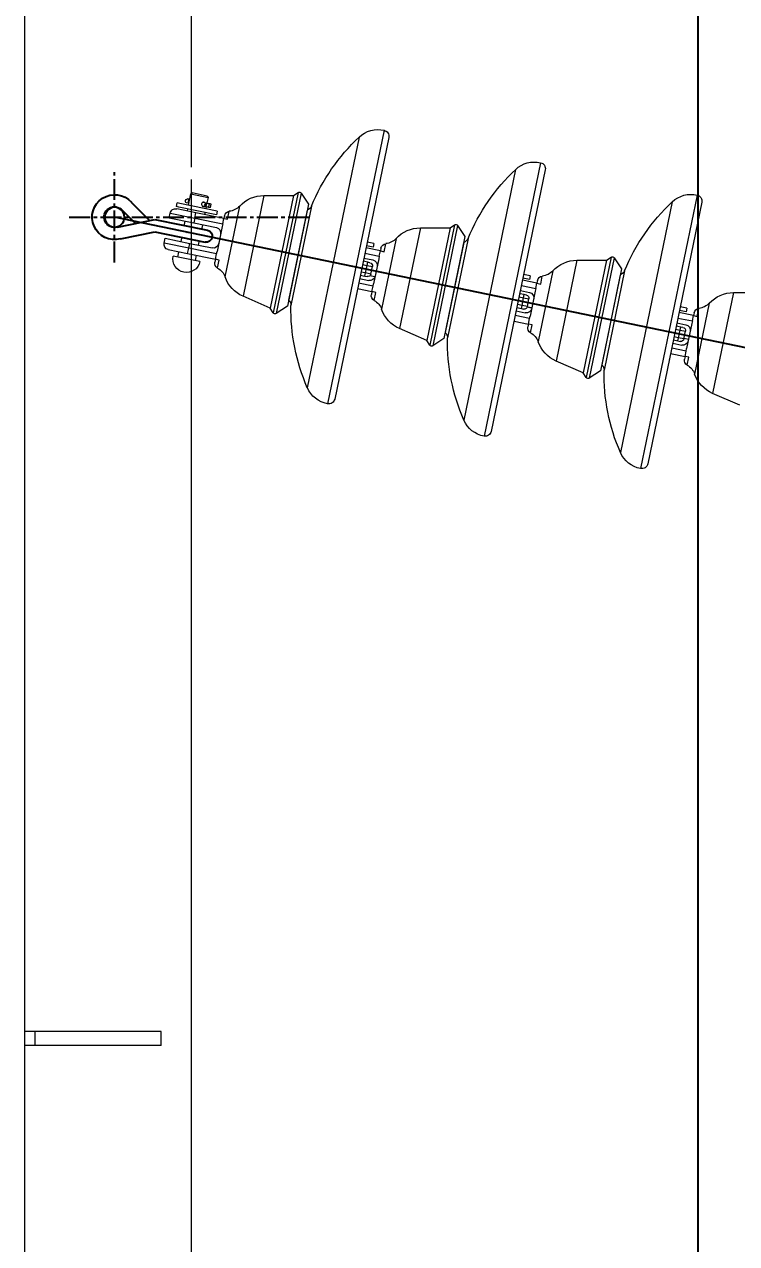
# Model space of a CAD drawing. Header units: millimetres. Extents: x 1587714 to 3094800, y -694377 to -413614.
# Drawn here: x 2047130 to 2047781, y -580744 to -579631 of the extents above; entities that cross this region are included whole.
import ezdxf

# ---------------------------------------------------------------- set-up
doc = ezdxf.new("R2010")
doc.units = ezdxf.units.MM
doc.linetypes.add('CENTER2', pattern=[28.575, 19.05, -3.175, 3.175, -3.175])
for name, color, linetype in [('0_EJES', 1, 'CENTER2'), ('M0_EQUIPOS', 7, 'Continuous'), ('M_DIM', 1, 'Continuous')]:
    doc.layers.add(name, color=color, linetype=linetype)
doc.styles.add('STYLE-MSF', font='simplex.shx', dxfattribs={"width": 0.8})
doc.dimstyles.new('DIM1-25', dxfattribs={"dimscale": 25, "dimtxt": 2.5, "dimasz": 2.5, "dimexe": 1.25, "dimexo": 0.5, "dimgap": 1, "dimtad": 1, "dimdec": 1, "dimtxsty": 'STYLE-MSF', "dimcen": 2.5, "dimclrd": 8, "dimclre": 8, "dimclrt": 3, "dimaunit": 1, "dimadec": 1, "dimazin": 2, "dimtfac": 1, "dimtdec": 1, "dimtmove": 0, "dimatfit": 3, "dimfxl": 1, "dimlwd": -1, "dimlwe": -1, "dimarcsym": 0})

# ---------------------------------------------------------------- blocks, each defined once
blk = doc.blocks.new('*D23')
at = {"layer": 'Defpoints', "color": 0}
for p in [(2047506.9, -575097.1), (2047745.7, -575097.1), (2047506.9, -583017.1)]:
    blk.add_point(p, dxfattribs=at)
at = {"layer": 'M_DIM', "color": 8}
for p, q in [((2047519.4, -575097.1), (2047777, -575097.1)), ((2047745.7, -582954.6), (2047745.7, -575159.6)), ((2047519.4, -583017.1), (2047777, -583017.1))]:
    blk.add_line(p, q, dxfattribs=at)
for points in [[(2047735.3, -575159.6), (2047756.2, -575159.6), (2047745.7, -575097.1)], [(2047735.3, -582954.6), (2047756.2, -582954.6), (2047745.7, -583017.1)]]:
    blk.add_solid(points, dxfattribs=at)
at = {"layer": 'M_DIM', "color": 3, "insert": (2047689.5, -579057.1), "char_height": 62.5, "attachment_point": 5, "rotation": 90, "style": 'STYLE-MSF'}
blk.add_mtext('ENTRE CENTRO POSTES= 7920', dxfattribs=at)
blk = doc.blocks.new('cadena retención 25kV vista superior')
at = {"color": 7}
for p, q in [((-7.5, -5.9), (1.7, -19.8)), ((8.4, -4.5), (-5.5, -36.5)), ((18.3, -9.2), (5.5, -38.8)), ((-16.4, -12.2), (-3.5, -31.8)), ((-5.5, -36.5), (-5.5, -85.5)), ((5.5, -38.8), (5.5, -85.5))]:
    blk.add_line(p, q, dxfattribs=at)
for centre, radius in [((0, 0), 9), ((0, -67.5), 0.0799)]:
    blk.add_circle(centre, radius, dxfattribs=at)
for centre, radius, start, end in [((0, 0), 20.5, 333.3941, 216.6742), ((0, 0), 9.5, 331.906, 218.1623), ((0, -85.5), 5.5, 180, 0)]:
    blk.add_arc(centre, radius, start, end, dxfattribs=at)
at = {"layer": 'M0_EQUIPOS', "color": 7, "linetype": 'Continuous', "lineweight": 15}
for p, q in [((-21, -53.3), (-24.4, -53.3)), ((-24.4, -55.7), (-24.4, -53.3)), ((-21, -55.7), (-21, -53.3)), ((-19, -72), (-19, -54)), ((-9.5, -49), (-14, -49)), ((-14, -49), (-14, -72)), ((-9.5, -49), (-9.5, -72)), ((14, -49), (9.5, -49)), ((9.5, -49), (9.5, -72)), ((14, -72), (14, -49)), ((19, -54), (19, -72)), ((-35, -64), (-36, -65)), ((-36, -79), (-36, -65)), ((-24.4, -64), (-35, -64)), ((-35, -64), (-35, -80)), ((-29.8, -61.8), (-29.8, -63.4)), ((-29.8, -63.4), (-29.8, -61.8)), ((-29.8, -63.4), (-29.8, -64)), ((-29.8, -64), (-29.8, -63.4)), ((-29.8, -63.4), (-29.8, -63.4)), ((-26.2, -63.4), (-26.2, -61.8)), ((-26.2, -63.4), (-26.2, -61.8)), ((-26.2, -64), (-26.2, -63.4)), ((-26.2, -64), (-26.2, -63.4)), ((-26.2, -63.4), (-26.2, -63.4)), ((-24.4, -90.7), (-24.4, -55.7)), ((-21, -90.7), (-21, -55.7)), ((-19, -64), (-21, -64)), ((-6.3, -64), (-9.5, -64)), ((9.5, -64), (6.3, -64)), ((24, -64), (19, -64)), ((24, -84.5), (24, -59.5)), ((-29.8, -76.4), (-29.8, -79.6)), ((-29.8, -76.4), (-29.8, -79.6)), ((-26.2, -79.6), (-26.2, -76.4)), ((-26.2, -76.4), (-26.2, -79.6)), ((-14, -72), (-19, -72)), ((-19, -98), (-19, -72)), ((-14, -72), (-9.5, -72)), ((-14, -72), (-14, -98)), ((-9.5, -72), (-9.5, -93)), ((14, -72), (9.5, -72)), ((9.5, -72), (9.5, -93)), ((19, -72), (14, -72)), ((14, -98), (14, -72)), ((19, -72), (19, -98)), ((-36, -79), (-35, -80)), ((-35, -80), (-29.8, -80)), ((-29.8, -79.6), (-29.8, -82.6)), ((-26.5, -79.6), (-29.5, -79.6)), ((-29.5, -79.7), (-26.5, -79.7)), ((-29.5, -79.7), (-29.5, -82.2)), ((-29.5, -82.2), (-26.5, -82.2)), ((-26.5, -83.9), (-29.5, -83.9)), ((-26.5, -79.7), (-26.5, -82.2)), ((-26.2, -82.6), (-26.2, -79.6)), ((-26.2, -80), (-24.4, -80)), ((-21, -80), (-19, -80)), ((-9.5, -80), (-6.3, -80)), ((6.3, -80), (9.5, -80)), ((19, -80), (24, -80)), ((-24.4, -90.7), (-21, -90.7)), ((-21.7, -98), (-19, -98)), ((-19, -98), (-19, -101.5)), ((-14, -98), (-19, -98)), ((-14, -98), (-11.7, -98)), ((-11.7, -98), (11.7, -98)), ((14, -98), (11.7, -98)), ((19, -98), (14, -98)), ((19, -101.5), (19, -98)), ((19, -98), (21.7, -98)), ((-33, -109.8), (33, -109.8)), ((-19, -101.5), (-26.4, -101.5)), ((26.4, -101.5), (19, -101.5)), ((-47, -129.5), (-52.5, -156)), ((-47, -129.5), (47, -129.5)), ((52.5, -156), (47, -129.5)), ((-52.5, -156), (-56.1, -159.6)), ((-56.1, -159.6), (56.1, -159.6)), ((-56.1, -162.4), (-47.5, -171)), ((-56.1, -162.4), (56.1, -162.4)), ((-52.5, -156), (52.5, -156)), ((47.5, -171), (56.1, -162.4)), ((56.1, -159.6), (52.5, -156)), ((-47.5, -171), (47.5, -171)), ((-46.4, -174.1), (46.4, -174.1)), ((-42, -171), (42, -171)), ((-116.9, -203.9), (116.9, -203.9)), ((-127.5, -225), (127.5, -225)), ((-122, -230.5), (122, -230.5)), ((-24.4, -236.7), (-24.4, -230.5)), ((-21, -236.7), (-21, -230.5)), ((-19, -244), (-19, -230.5)), ((-14, -230.5), (-14, -244)), ((-9.5, -230.5), (-9.5, -239)), ((-6.5, -234.8), (-6.5, -230.5)), ((-3.5, -230.5), (-3.5, -234.8)), ((3.5, -234.8), (3.5, -230.5)), ((6.5, -230.5), (6.5, -234.8)), ((9.5, -230.5), (9.5, -239)), ((14, -244), (14, -230.5)), ((19, -230.5), (19, -244)), ((24, -230.5), (24.7, -230.5)), ((24, -230.5), (24, -230.5)), ((-24.4, -236.7), (-21, -236.7)), ((-21.7, -244), (-19, -244)), ((-19, -244), (-19, -247.5)), ((-14, -244), (-19, -244)), ((-14, -244), (-11.7, -244)), ((-11.7, -244), (11.7, -244)), ((-3.5, -234.8), (-6.5, -234.8)), ((-6.5, -236.8), (-6.5, -234.8)), ((3.5, -234.8), (-3.5, -234.8)), ((-3.5, -234.8), (-3.5, -239.8)), ((3.5, -239.8), (-3.5, -239.8)), ((6.5, -234.8), (3.5, -234.8)), ((3.5, -239.8), (3.5, -234.8)), ((5.2, -243.9), (5.2, -239.1)), ((6.5, -234.8), (6.5, -236.8)), ((14, -244), (11.7, -244)), ((19, -244), (14, -244)), ((19, -247.5), (19, -244)), ((19, -244), (21.7, -244)), ((-33, -255.8), (33, -255.8)), ((-19, -247.5), (-26.4, -247.5)), ((26.4, -247.5), (19, -247.5)), ((-47, -275.5), (-52.5, -302)), ((-47, -275.5), (47, -275.5)), ((52.5, -302), (47, -275.5)), ((-52.5, -302), (-56.1, -305.6)), ((-56.1, -305.6), (56.1, -305.6)), ((-56.1, -308.4), (-47.5, -317)), ((-56.1, -308.4), (56.1, -308.4)), ((-52.5, -302), (52.5, -302)), ((47.5, -317), (56.1, -308.4)), ((56.1, -305.6), (52.5, -302)), ((-47.5, -317), (47.5, -317)), ((-46.4, -320.1), (46.4, -320.1)), ((-42, -317), (42, -317)), ((-116.9, -349.9), (116.9, -349.9)), ((-127.5, -371), (127.5, -371)), ((-122, -376.5), (122, -376.5)), ((-24.4, -382.7), (-24.4, -376.5)), ((-21, -382.7), (-21, -376.5)), ((-19, -390), (-19, -376.5)), ((-14, -376.5), (-14, -390)), ((-9.5, -376.5), (-9.5, -385)), ((-6.5, -380.8), (-6.5, -376.5)), ((-3.5, -376.5), (-3.5, -380.8)), ((3.5, -380.8), (3.5, -376.5)), ((6.5, -376.5), (6.5, -380.8)), ((9.5, -376.5), (9.5, -385)), ((14, -390), (14, -376.5)), ((19, -376.5), (19, -390)), ((24, -376.5), (24.7, -376.5)), ((24, -376.5), (24, -376.5)), ((-24.4, -382.7), (-21, -382.7)), ((-3.5, -380.8), (-6.5, -380.8)), ((-6.5, -382.8), (-6.5, -380.8)), ((3.5, -380.8), (-3.5, -380.8)), ((-3.5, -380.8), (-3.5, -385.8)), ((3.5, -385.8), (-3.5, -385.8)), ((6.5, -380.8), (3.5, -380.8)), ((3.5, -385.8), (3.5, -380.8)), ((6.5, -380.8), (6.5, -382.8)), ((-19, -393.5), (-26.4, -393.5)), ((-21.7, -390), (-19, -390)), ((-19, -390), (-19, -393.5)), ((-14, -390), (-19, -390)), ((-14, -390), (-11.7, -390)), ((-11.7, -390), (11.7, -390)), ((14, -390), (11.7, -390)), ((19, -390), (14, -390)), ((19, -393.5), (19, -390)), ((19, -390), (21.7, -390)), ((26.4, -393.5), (19, -393.5)), ((-33, -401.8), (33, -401.8)), ((-47, -421.5), (-52.5, -448)), ((-47, -421.5), (47, -421.5)), ((52.5, -448), (47, -421.5)), ((-52.5, -448), (-56.1, -451.6)), ((-56.1, -451.6), (56.1, -451.6)), ((-56.1, -454.4), (-47.5, -463)), ((-56.1, -454.4), (56.1, -454.4)), ((-52.5, -448), (52.5, -448)), ((47.5, -463), (56.1, -454.4)), ((56.1, -451.6), (52.5, -448)), ((-47.5, -463), (47.5, -463)), ((-46.4, -466.1), (46.4, -466.1)), ((-42, -463), (42, -463)), ((-116.9, -495.9), (116.9, -495.9)), ((-127.5, -517), (127.5, -517)), ((-122, -522.5), (122, -522.5)), ((-24.4, -528.7), (-24.4, -522.5)), ((-21, -528.7), (-21, -522.5)), ((-19, -536), (-19, -522.5)), ((-14, -522.5), (-14, -536)), ((-9.5, -522.5), (-9.5, -531)), ((-6.5, -526.8), (-6.5, -522.5)), ((-3.5, -522.5), (-3.5, -526.8)), ((3.5, -526.8), (3.5, -522.5)), ((6.5, -522.5), (6.5, -526.8)), ((9.5, -522.5), (9.5, -531)), ((14, -536), (14, -522.5)), ((19, -522.5), (19, -536)), ((24, -522.5), (24.7, -522.5)), ((24, -522.5), (24, -522.5)), ((-24.4, -528.7), (-21, -528.7)), ((-3.5, -526.8), (-6.5, -526.8)), ((-6.5, -528.8), (-6.5, -526.8)), ((3.5, -526.8), (-3.5, -526.8)), ((-3.5, -526.8), (-3.5, -531.8)), ((3.5, -531.8), (-3.5, -531.8)), ((3.1, -536), (3.1, -531.8)), ((6.5, -526.8), (3.5, -526.8)), ((3.5, -531.8), (3.5, -526.8)), ((6.5, -526.8), (6.5, -528.8)), ((-19, -539.5), (-26.4, -539.5)), ((-21.7, -536), (-19, -536)), ((-19, -536), (-19, -539.5)), ((-14, -536), (-19, -536)), ((-14, -536), (-11.7, -536)), ((-11.7, -536), (11.7, -536)), ((14, -536), (11.7, -536)), ((19, -536), (14, -536)), ((19, -539.5), (19, -536)), ((19, -536), (21.7, -536)), ((26.4, -539.5), (19, -539.5)), ((-33, -547.8), (33, -547.8)), ((-47, -567.5), (-52.5, -594)), ((-47, -567.5), (47, -567.5)), ((52.5, -594), (47, -567.5))]:
    blk.add_line(p, q, dxfattribs=at)
at = {"layer": 'M0_EQUIPOS', "color": 7, "linetype": 'Continuous', "lineweight": 15, "flags": 128}
blk.add_lwpolyline([(-29.8, -77.6), (-30, -77.3), (-29.9, -76.7), (-29.7, -76.2), (-29.3, -75.8), (-28.7, -75.5), (-28.1, -75.3), (-27.4, -75.4), (-26.8, -75.7), (-26.3, -76.1), (-26.1, -76.6), (-26, -77), (-26, -77)], dxfattribs=at)
at = {"layer": 'M0_EQUIPOS', "color": 7, "linetype": 'Continuous', "lineweight": 15}
for centre, radius, start, end in [((-14, -54), 5, 90, 180), ((14, -54), 5, 0, 90), ((-28, -62.1), 1.85, 11.2353, 168.7647), ((-29.5, -61.8), 0.3, 168.7647, 180), ((-28, -68.8), 5.65, 71.2705, 108.7295), ((-26.5, -61.8), 0.3, 0, 11.2353), ((24, -72), 12.5, 270, 90), ((-21.7, -103), 5, 90, 162.4367), ((-4.5, -93), 5, 180, 270), ((4.5, -93), 5, 270, 0), ((21.7, -103), 5, 17.5633, 90), ((-17.6, -135.6), 30, 120.8965, 168.3176), ((-40.8, -97), 15, 300.8965, 342.4367), ((40.7, -97), 15, 197.5633, 239.1035), ((17.6, -135.6), 30, 11.6824, 59.1035), ((-54.7, -161), 2, 135, 225), ((54.7, -161), 2, 315, 45), ((-13.1, -351), 180, 100.6572, 125.2131), ((-47.6, -167.7), 6.5, 280.6572, 329.6845), ((47.6, -167.7), 6.5, 210.3155, 259.3428), ((13.1, -351), 180, 54.7869, 79.3428), ((-102.5, -224.4), 25, 125.21, 181.3104), ((102.5, -224.4), 25, 358.6896, 54.79), ((-122, -225), 5.5, 179.9849, 270), ((122, -225), 5.5, 270, 0.0151), ((-21.7, -249), 5, 90, 162.4367), ((-4.5, -239), 5, 180, 270), ((-3.5, -236.8), 3, 180, 270), ((3.5, -236.8), 3, 270, 0), ((4.5, -239), 5, 270, 0), ((21.7, -249), 5, 17.5633, 90), ((-17.6, -281.6), 30, 120.8965, 168.3176), ((-40.8, -243), 15, 300.8965, 342.4367), ((40.7, -243), 15, 197.5633, 239.1035), ((17.6, -281.6), 30, 11.6824, 59.1035), ((-54.7, -307), 2, 135, 225), ((54.7, -307), 2, 315, 45), ((-13.1, -497), 180, 100.6572, 125.2131), ((-47.6, -313.7), 6.5, 280.6572, 329.6845), ((47.6, -313.7), 6.5, 210.3155, 259.3428), ((13.1, -497), 180, 54.7869, 79.3428), ((-102.5, -370.4), 25, 125.21, 181.3104), ((102.5, -370.4), 25, 358.6896, 54.79), ((-122, -371), 5.5, 179.9849, 270), ((122, -371), 5.5, 270, 0.0151), ((-4.5, -385), 5, 180, 270), ((-3.5, -382.8), 3, 180, 270), ((3.5, -382.8), 3, 270, 0), ((4.5, -385), 5, 270, 0), ((-40.8, -389), 15, 300.8965, 342.4367), ((-21.7, -395), 5, 90, 162.4367), ((21.7, -395), 5, 17.5633, 90), ((40.7, -389), 15, 197.5633, 239.1035), ((-17.6, -427.6), 30, 120.8965, 168.3176), ((17.6, -427.6), 30, 11.6824, 59.1035), ((-54.7, -453), 2, 135, 225), ((54.7, -453), 2, 315, 45), ((-13.1, -643), 180, 100.6572, 125.2131), ((-47.6, -459.7), 6.5, 280.6572, 329.6845), ((47.6, -459.7), 6.5, 210.3155, 259.3428), ((13.1, -643), 180, 54.7869, 79.3428), ((-102.5, -516.4), 25, 125.21, 181.3104), ((102.5, -516.4), 25, 358.6896, 54.79), ((-122, -517), 5.5, 179.9849, 270), ((122, -517), 5.5, 270, 0.0151), ((-4.5, -531), 5, 180, 270), ((-3.5, -528.8), 3, 180, 270), ((3.5, -528.8), 3, 270, 0), ((4.5, -531), 5, 270, 0), ((-40.8, -535), 15, 300.8965, 342.4367), ((-21.7, -541), 5, 90, 162.4367), ((21.7, -541), 5, 17.5633, 90), ((40.7, -535), 15, 197.5633, 239.1035), ((-17.6, -573.6), 30, 120.8965, 168.3176), ((17.6, -573.6), 30, 11.6824, 59.1035)]:
    blk.add_arc(centre, radius, start, end, dxfattribs=at)
for centre, major_axis, ratio, start_param, end_param in [((-28, -79.7), (1.85, 0), 0.027538, 2.501313, 2.9455), ((-29.5, -79.6), (0.3, 0), 0.027538, 2.9455, 4.712389), ((-29.5, -82.6), (0, 0.457), 0.655765, 0, 1.766889), ((-28, -82.2), (0, 2.82), 0.655765, 1.766889, 2.211076), ((-28, -81.7), (0, 3.46), 0.534027, 5.352668, 7.213702), ((-28, -79.7), (1.85, 0), 0.027538, 0.196093, 0.640279), ((-26.5, -79.6), (0.3, 0), 0.027538, 4.712389, 6.479278), ((-26.5, -82.6), (0, 0.457), 0.655765, 4.516296, 6.283185), ((-28, -82.2), (0, 2.82), 0.655765, 4.07211, 4.516296)]:
    blk.add_ellipse(centre, major_axis=major_axis, ratio=ratio, start_param=start_param, end_param=end_param, dxfattribs=at)
for points, knots in [([(-26, -77), (-26, -77.2), (-26, -77.4), (-26.1, -77.6), (-26.2, -77.6)], [0, 0, 0, 0, 0.81497, 1, 1, 1, 1]), ([(4.1, -390), (4.1, -389.5), (4.1, -388.1), (4.2, -386.6), (4.2, -385.6)], [0, 0, 0, 0, 0.31458, 1, 1, 1, 1])]:
    blk.add_open_spline(points, degree=3, knots=knots, dxfattribs=at)

msp = doc.modelspace()

# ---------------------------------------------------------------- linework, layer by layer
at = {"color": 3}
msp.add_line((2056887.7201, -581807.058), (2047212.7201, -579807.058), dxfattribs=at)
at = {"layer": '0_EJES'}
for p, q in [((2047212.7201, -579848.4453), (2047212.7201, -579765.6707)), ((2047171.3329, -579807.058), (2047390.4569, -579807.058))]:
    msp.add_line(p, q, dxfattribs=at)
at = {"layer": 'M0_EQUIPOS', "linetype": 'Continuous', "lineweight": 15}
for p, q in [((2047130.3202, -574747.0566), (2047130.3202, -583367.0593)), ((2047282.7201, -578272.6064), (2047282.7201, -579761.5066)), ((2047282.7201, -579772.6064), (2047282.7201, -581261.5065)), ((2047140.3201, -580550.708), (2047130.3202, -580550.708)), ((2047140.3201, -580563.4081), (2047140.3201, -580550.708)), ((2047255.3202, -580550.708), (2047140.3201, -580550.708)), ((2047255.3202, -580563.4081), (2047255.3202, -580550.708)), ((2047140.3201, -580563.4081), (2047130.3202, -580563.4081)), ((2047255.3202, -580563.4081), (2047140.3201, -580563.4081))]:
    msp.add_line(p, q, dxfattribs=at)

# ---------------------------------------------------------------- block references
at = {"xscale": -1, "rotation": 78.32042266651514}
msp.add_blockref('cadena retención 25kV vista superior', (2047212.7201, -579807.058), dxfattribs=at)

# ---------------------------------------------------------------- dimensions: what is measured, and where the dimension line sits
at = {"layer": 'M_DIM'}
dim = msp.add_linear_dim(base=(2047745.7371, -575097.058), p1=(2047506.9092, -583017.058), p2=(2047506.9092, -575097.058), angle=270, text='ENTRE CENTRO POSTES= <>', dimstyle='DIM1-25', dxfattribs=at)
dim.commit()
dim.dimension.update_dxf_attribs({"geometry": '*D23', "text_midpoint": (2047689.4871, -579057.058)})

doc.saveas('drawing.dxf')
